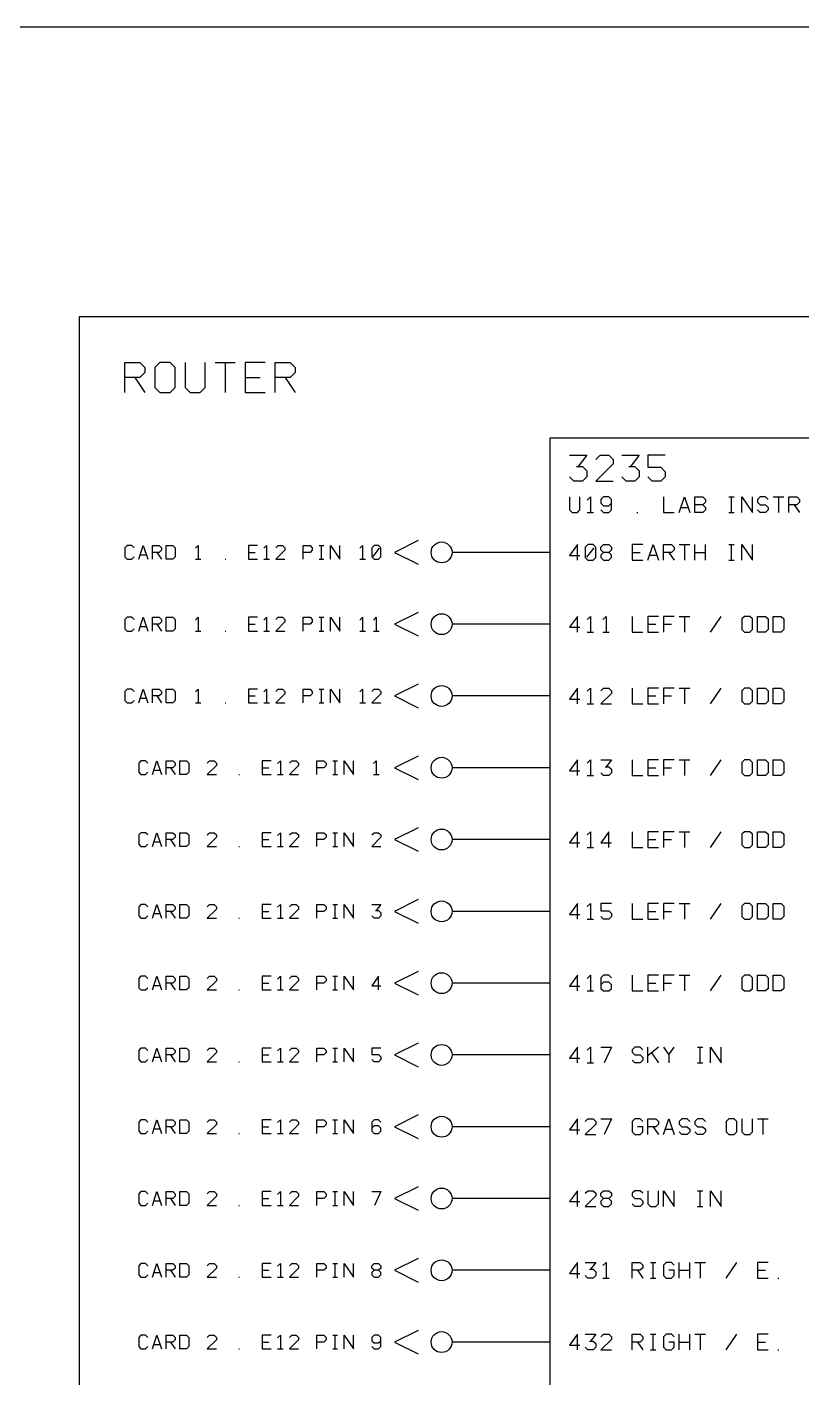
# Model space of a CAD drawing. Header units: millimetres. Extents: x 10 to 2534, y 10 to 1372.
# Drawn here: x 1543.9 to 1662.6, y 1164.6 to 1371.6 of the extents above; entities that cross this region are included whole.
import ezdxf

# ---------------------------------------------------------------- set-up
doc = ezdxf.new("R2010")
doc.units = ezdxf.units.MM
for name, color, linetype, lineweight in [('DEVICE', 7, 'CONTINUOUS', 25), ('GROUP', 6, 'CONTINUOUS', 25), ('LABEL', 8, 'CONTINUOUS', 25), ('POINT', 4, 'CONTINUOUS', 25), ('PORT_IN', 3, 'CONTINUOUS', 25), ('PORTAL', 2, 'CONTINUOUS', 25), ('SHEET', 7, 'CONTINUOUS', 25)]:
    doc.layers.add(name, color=color, linetype=linetype, lineweight=lineweight)

msp = doc.modelspace()

# ---------------------------------------------------------------- linework, layer by layer
at = {"layer": 'DEVICE'}
msp.add_lwpolyline([(1624, 586.6), (1936, 586.6), (1936, 1308.6), (1624, 1308.6)], close=True, dxfattribs=at)
at = {"layer": 'GROUP'}
msp.add_lwpolyline([(1551.9, 561.8), (2008.1, 561.8), (2008.1, 1327.2), (1551.9, 1327.2)], close=True, dxfattribs=at)
for points in [[(1558.9, 1315.6), (1558.9, 1320.2), (1561.2, 1320.2), (1561.966667, 1319.433333), (1561.966667, 1318.666667), (1561.2, 1317.9), (1558.9, 1317.9)], [(1564.266667, 1315.6), (1565.8, 1315.6), (1566.566667, 1316.366667), (1566.566667, 1319.433333), (1565.8, 1320.2), (1564.266667, 1320.2), (1563.5, 1319.433333), (1563.5, 1316.366667), (1564.266667, 1315.6)], [(1568.1, 1320.2), (1568.1, 1316.366667), (1568.866667, 1315.6), (1570.4, 1315.6), (1571.166667, 1316.366667), (1571.166667, 1320.2)], [(1572.7, 1320.2), (1575.766667, 1320.2)], [(1574.233333, 1320.2), (1574.233333, 1315.6)], [(1580.366667, 1320.2), (1577.3, 1320.2), (1577.3, 1315.6), (1580.366667, 1315.6)], [(1581.9, 1315.6), (1581.9, 1320.2), (1584.2, 1320.2), (1584.966667, 1319.433333), (1584.966667, 1318.666667), (1584.2, 1317.9), (1581.9, 1317.9)], [(1560.433333, 1317.9), (1561.966667, 1315.6)], [(1577.3, 1317.9), (1579.6, 1317.9)], [(1583.433333, 1317.9), (1584.966667, 1315.6)]]:
    msp.add_lwpolyline(points, dxfattribs=at)
at = {"layer": 'LABEL'}
for points in [[(1627, 1306), (1629.666667, 1306), (1628.333333, 1304.266667)], [(1628.066667, 1304.266667), (1629, 1304.266667), (1629.666667, 1303.6), (1629.666667, 1302.666667), (1629, 1302), (1627.666667, 1302), (1627, 1302.666667)], [(1631, 1305.333333), (1631.666667, 1306), (1633, 1306), (1633.666667, 1305.333333), (1633.666667, 1304.666667), (1631, 1302), (1633.666667, 1302)], [(1635, 1306), (1637.666667, 1306), (1636.333333, 1304.266667)], [(1636.066667, 1304.266667), (1637, 1304.266667), (1637.666667, 1303.6), (1637.666667, 1302.666667), (1637, 1302), (1635.666667, 1302), (1635, 1302.666667)], [(1641.666667, 1306), (1639, 1306), (1639, 1304.133333), (1641, 1304.133333), (1641.666667, 1303.466667), (1641.666667, 1302.666667), (1641, 1302), (1639.666667, 1302), (1639, 1302.666667)], [(1627, 1299.6), (1627, 1297.6), (1627.4, 1297.2), (1628.2, 1297.2), (1628.6, 1297.6), (1628.6, 1299.6)], [(1629.72, 1299.12), (1630.2, 1299.6), (1630.2, 1297.2)], [(1631.8, 1297.6), (1632.2, 1297.2), (1633, 1297.2), (1633.4, 1297.6), (1633.4, 1299.2), (1633, 1299.6), (1632.2, 1299.6), (1631.8, 1299.2), (1631.8, 1298.64), (1632.2, 1298.24), (1633, 1298.24), (1633.4, 1298.64)], [(1641.4, 1299.6), (1641.4, 1297.2), (1643, 1297.2)], [(1643.8, 1297.2), (1644.6, 1299.6), (1645.4, 1297.2)], [(1644.08, 1298), (1645.12, 1298)], [(1646.2, 1297.2), (1646.2, 1299.6), (1647.4, 1299.6), (1647.8, 1299.2), (1647.8, 1298.8), (1647.4, 1298.4), (1646.2, 1298.4)], [(1647.4, 1298.4), (1647.8, 1298), (1647.8, 1297.6), (1647.4, 1297.2), (1646.2, 1297.2)], [(1651.4, 1299.6), (1652.2, 1299.6)], [(1651.8, 1297.2), (1651.8, 1299.6)], [(1653.4, 1297.2), (1653.4, 1299.6), (1655, 1297.2), (1655, 1299.6)], [(1657.4, 1299.2), (1657, 1299.6), (1656.2, 1299.6), (1655.8, 1299.2), (1655.8, 1298.8), (1656.2, 1298.4), (1657, 1298.4), (1657.4, 1298), (1657.4, 1297.6), (1657, 1297.2), (1656.2, 1297.2), (1655.8, 1297.6)], [(1658.2, 1299.6), (1659.8, 1299.6)], [(1659, 1299.6), (1659, 1297.2)], [(1660.6, 1297.2), (1660.6, 1299.6), (1661.8, 1299.6), (1662.2, 1299.2), (1662.2, 1298.8), (1661.8, 1298.4), (1660.6, 1298.4)], [(1661.4, 1298.4), (1662.2, 1297.2)], [(1629.72, 1297.2), (1630.68, 1297.2)], [(1637.32, 1297.2), (1637.48, 1297.2)], [(1651.4, 1297.2), (1652.2, 1297.2)], [(1628.2, 1289.9), (1628.2, 1292.3), (1627, 1290.62), (1628.6, 1290.62)], [(1629.8, 1289.9), (1630.6, 1289.9), (1631, 1290.3), (1631, 1291.9), (1630.6, 1292.3), (1629.8, 1292.3), (1629.4, 1291.9), (1629.4, 1290.3), (1629.8, 1289.9)], [(1629.64, 1290.38), (1630.76, 1291.82)], [(1632.2, 1291.1), (1631.8, 1291.5), (1631.8, 1291.9), (1632.2, 1292.3), (1633, 1292.3), (1633.4, 1291.9), (1633.4, 1291.5), (1633, 1291.1), (1632.2, 1291.1), (1631.8, 1290.7), (1631.8, 1290.3), (1632.2, 1289.9), (1633, 1289.9), (1633.4, 1290.3), (1633.4, 1290.7), (1633, 1291.1)], [(1638.2, 1292.3), (1636.6, 1292.3), (1636.6, 1289.9), (1638.2, 1289.9)], [(1639, 1289.9), (1639.8, 1292.3), (1640.6, 1289.9)], [(1641.4, 1289.9), (1641.4, 1292.3), (1642.6, 1292.3), (1643, 1291.9), (1643, 1291.5), (1642.6, 1291.1), (1641.4, 1291.1)], [(1643.8, 1292.3), (1645.4, 1292.3)], [(1644.6, 1292.3), (1644.6, 1289.9)], [(1646.2, 1289.9), (1646.2, 1292.3)], [(1647.8, 1289.9), (1647.8, 1292.3)], [(1651.4, 1292.3), (1652.2, 1292.3)], [(1651.8, 1289.9), (1651.8, 1292.3)], [(1653.4, 1289.9), (1653.4, 1292.3), (1655, 1289.9), (1655, 1292.3)], [(1636.6, 1291.1), (1637.8, 1291.1)], [(1639.28, 1290.7), (1640.32, 1290.7)], [(1642.2, 1291.1), (1643, 1289.9)], [(1646.2, 1291.1), (1647.8, 1291.1)], [(1651.4, 1289.9), (1652.2, 1289.9)], [(1628.2, 1278.9), (1628.2, 1281.3), (1627, 1279.62), (1628.6, 1279.62)], [(1629.72, 1280.82), (1630.2, 1281.3), (1630.2, 1278.9)], [(1632.12, 1280.82), (1632.6, 1281.3), (1632.6, 1278.9)], [(1636.6, 1281.3), (1636.6, 1278.9), (1638.2, 1278.9)], [(1640.6, 1281.3), (1639, 1281.3), (1639, 1278.9), (1640.6, 1278.9)], [(1639, 1280.1), (1640.2, 1280.1)], [(1643, 1281.3), (1641.4, 1281.3), (1641.4, 1278.9)], [(1641.4, 1280.1), (1642.6, 1280.1)], [(1643.8, 1281.3), (1645.4, 1281.3)], [(1644.6, 1281.3), (1644.6, 1278.9)], [(1648.6, 1278.9), (1650.2, 1281.3)], [(1653.8, 1278.9), (1654.6, 1278.9), (1655, 1279.3), (1655, 1280.9), (1654.6, 1281.3), (1653.8, 1281.3), (1653.4, 1280.9), (1653.4, 1279.3), (1653.8, 1278.9)], [(1655.8, 1278.9), (1655.8, 1281.3), (1657, 1281.3), (1657.4, 1280.9), (1657.4, 1279.3), (1657, 1278.9), (1655.8, 1278.9)], [(1658.2, 1278.9), (1658.2, 1281.3), (1659.4, 1281.3), (1659.8, 1280.9), (1659.8, 1279.3), (1659.4, 1278.9), (1658.2, 1278.9)], [(1629.72, 1278.9), (1630.68, 1278.9)], [(1632.12, 1278.9), (1633.08, 1278.9)], [(1628.2, 1267.9), (1628.2, 1270.3), (1627, 1268.62), (1628.6, 1268.62)], [(1629.72, 1269.82), (1630.2, 1270.3), (1630.2, 1267.9)], [(1631.8, 1269.9), (1632.2, 1270.3), (1633, 1270.3), (1633.4, 1269.9), (1633.4, 1269.5), (1631.8, 1267.9), (1633.4, 1267.9)], [(1636.6, 1270.3), (1636.6, 1267.9), (1638.2, 1267.9)], [(1640.6, 1270.3), (1639, 1270.3), (1639, 1267.9), (1640.6, 1267.9)], [(1639, 1269.1), (1640.2, 1269.1)], [(1643, 1270.3), (1641.4, 1270.3), (1641.4, 1267.9)], [(1641.4, 1269.1), (1642.6, 1269.1)], [(1643.8, 1270.3), (1645.4, 1270.3)], [(1644.6, 1270.3), (1644.6, 1267.9)], [(1648.6, 1267.9), (1650.2, 1270.3)], [(1653.8, 1267.9), (1654.6, 1267.9), (1655, 1268.3), (1655, 1269.9), (1654.6, 1270.3), (1653.8, 1270.3), (1653.4, 1269.9), (1653.4, 1268.3), (1653.8, 1267.9)], [(1655.8, 1267.9), (1655.8, 1270.3), (1657, 1270.3), (1657.4, 1269.9), (1657.4, 1268.3), (1657, 1267.9), (1655.8, 1267.9)], [(1658.2, 1267.9), (1658.2, 1270.3), (1659.4, 1270.3), (1659.8, 1269.9), (1659.8, 1268.3), (1659.4, 1267.9), (1658.2, 1267.9)], [(1629.72, 1267.9), (1630.68, 1267.9)], [(1628.2, 1256.9), (1628.2, 1259.3), (1627, 1257.62), (1628.6, 1257.62)], [(1629.72, 1258.82), (1630.2, 1259.3), (1630.2, 1256.9)], [(1631.8, 1259.3), (1633.4, 1259.3), (1632.6, 1258.26)], [(1636.6, 1259.3), (1636.6, 1256.9), (1638.2, 1256.9)], [(1640.6, 1259.3), (1639, 1259.3), (1639, 1256.9), (1640.6, 1256.9)], [(1643, 1259.3), (1641.4, 1259.3), (1641.4, 1256.9)], [(1643.8, 1259.3), (1645.4, 1259.3)], [(1644.6, 1259.3), (1644.6, 1256.9)], [(1648.6, 1256.9), (1650.2, 1259.3)], [(1653.8, 1256.9), (1654.6, 1256.9), (1655, 1257.3), (1655, 1258.9), (1654.6, 1259.3), (1653.8, 1259.3), (1653.4, 1258.9), (1653.4, 1257.3), (1653.8, 1256.9)], [(1655.8, 1256.9), (1655.8, 1259.3), (1657, 1259.3), (1657.4, 1258.9), (1657.4, 1257.3), (1657, 1256.9), (1655.8, 1256.9)], [(1658.2, 1256.9), (1658.2, 1259.3), (1659.4, 1259.3), (1659.8, 1258.9), (1659.8, 1257.3), (1659.4, 1256.9), (1658.2, 1256.9)], [(1629.72, 1256.9), (1630.68, 1256.9)], [(1632.44, 1258.26), (1633, 1258.26), (1633.4, 1257.86), (1633.4, 1257.3), (1633, 1256.9), (1632.2, 1256.9), (1631.8, 1257.3)], [(1639, 1258.1), (1640.2, 1258.1)], [(1641.4, 1258.1), (1642.6, 1258.1)], [(1628.2, 1245.9), (1628.2, 1248.3), (1627, 1246.62), (1628.6, 1246.62)], [(1629.72, 1247.82), (1630.2, 1248.3), (1630.2, 1245.9)], [(1633, 1245.9), (1633, 1248.3), (1631.8, 1246.62), (1633.4, 1246.62)], [(1636.6, 1248.3), (1636.6, 1245.9), (1638.2, 1245.9)], [(1640.6, 1248.3), (1639, 1248.3), (1639, 1245.9), (1640.6, 1245.9)], [(1643, 1248.3), (1641.4, 1248.3), (1641.4, 1245.9)], [(1643.8, 1248.3), (1645.4, 1248.3)], [(1644.6, 1248.3), (1644.6, 1245.9)], [(1648.6, 1245.9), (1650.2, 1248.3)], [(1653.8, 1245.9), (1654.6, 1245.9), (1655, 1246.3), (1655, 1247.9), (1654.6, 1248.3), (1653.8, 1248.3), (1653.4, 1247.9), (1653.4, 1246.3), (1653.8, 1245.9)], [(1655.8, 1245.9), (1655.8, 1248.3), (1657, 1248.3), (1657.4, 1247.9), (1657.4, 1246.3), (1657, 1245.9), (1655.8, 1245.9)], [(1658.2, 1245.9), (1658.2, 1248.3), (1659.4, 1248.3), (1659.8, 1247.9), (1659.8, 1246.3), (1659.4, 1245.9), (1658.2, 1245.9)], [(1639, 1247.1), (1640.2, 1247.1)], [(1641.4, 1247.1), (1642.6, 1247.1)], [(1629.72, 1245.9), (1630.68, 1245.9)], [(1628.2, 1234.9), (1628.2, 1237.3), (1627, 1235.62), (1628.6, 1235.62)], [(1629.72, 1236.82), (1630.2, 1237.3), (1630.2, 1234.9)], [(1633.4, 1237.3), (1631.8, 1237.3), (1631.8, 1236.18), (1633, 1236.18), (1633.4, 1235.78), (1633.4, 1235.3), (1633, 1234.9), (1632.2, 1234.9), (1631.8, 1235.3)], [(1636.6, 1237.3), (1636.6, 1234.9), (1638.2, 1234.9)], [(1640.6, 1237.3), (1639, 1237.3), (1639, 1234.9), (1640.6, 1234.9)], [(1639, 1236.1), (1640.2, 1236.1)], [(1643, 1237.3), (1641.4, 1237.3), (1641.4, 1234.9)], [(1641.4, 1236.1), (1642.6, 1236.1)], [(1643.8, 1237.3), (1645.4, 1237.3)], [(1644.6, 1237.3), (1644.6, 1234.9)], [(1648.6, 1234.9), (1650.2, 1237.3)], [(1653.8, 1234.9), (1654.6, 1234.9), (1655, 1235.3), (1655, 1236.9), (1654.6, 1237.3), (1653.8, 1237.3), (1653.4, 1236.9), (1653.4, 1235.3), (1653.8, 1234.9)], [(1655.8, 1234.9), (1655.8, 1237.3), (1657, 1237.3), (1657.4, 1236.9), (1657.4, 1235.3), (1657, 1234.9), (1655.8, 1234.9)], [(1658.2, 1234.9), (1658.2, 1237.3), (1659.4, 1237.3), (1659.8, 1236.9), (1659.8, 1235.3), (1659.4, 1234.9), (1658.2, 1234.9)], [(1629.72, 1234.9), (1630.68, 1234.9)], [(1628.2, 1223.9), (1628.2, 1226.3), (1627, 1224.62), (1628.6, 1224.62)], [(1629.72, 1225.82), (1630.2, 1226.3), (1630.2, 1223.9)], [(1633.4, 1225.9), (1633, 1226.3), (1632.2, 1226.3), (1631.8, 1225.9), (1631.8, 1224.3), (1632.2, 1223.9), (1633, 1223.9), (1633.4, 1224.3), (1633.4, 1224.86), (1633, 1225.26), (1632.2, 1225.26), (1631.8, 1224.86)], [(1636.6, 1226.3), (1636.6, 1223.9), (1638.2, 1223.9)], [(1640.6, 1226.3), (1639, 1226.3), (1639, 1223.9), (1640.6, 1223.9)], [(1643, 1226.3), (1641.4, 1226.3), (1641.4, 1223.9)], [(1643.8, 1226.3), (1645.4, 1226.3)], [(1644.6, 1226.3), (1644.6, 1223.9)], [(1648.6, 1223.9), (1650.2, 1226.3)], [(1653.8, 1223.9), (1654.6, 1223.9), (1655, 1224.3), (1655, 1225.9), (1654.6, 1226.3), (1653.8, 1226.3), (1653.4, 1225.9), (1653.4, 1224.3), (1653.8, 1223.9)], [(1655.8, 1223.9), (1655.8, 1226.3), (1657, 1226.3), (1657.4, 1225.9), (1657.4, 1224.3), (1657, 1223.9), (1655.8, 1223.9)], [(1658.2, 1223.9), (1658.2, 1226.3), (1659.4, 1226.3), (1659.8, 1225.9), (1659.8, 1224.3), (1659.4, 1223.9), (1658.2, 1223.9)], [(1629.72, 1223.9), (1630.68, 1223.9)], [(1639, 1225.1), (1640.2, 1225.1)], [(1641.4, 1225.1), (1642.6, 1225.1)], [(1628.2, 1212.9), (1628.2, 1215.3), (1627, 1213.62), (1628.6, 1213.62)], [(1629.72, 1214.82), (1630.2, 1215.3), (1630.2, 1212.9)], [(1631.8, 1215.3), (1633.4, 1215.3), (1632.28, 1212.9)], [(1638.2, 1214.9), (1637.8, 1215.3), (1637, 1215.3), (1636.6, 1214.9), (1636.6, 1214.5), (1637, 1214.1), (1637.8, 1214.1), (1638.2, 1213.7), (1638.2, 1213.3), (1637.8, 1212.9), (1637, 1212.9), (1636.6, 1213.3)], [(1639, 1212.9), (1639, 1215.3)], [(1640.6, 1215.3), (1639, 1213.94)], [(1641.4, 1215.3), (1642.2, 1214.1), (1643, 1215.3)], [(1646.6, 1215.3), (1647.4, 1215.3)], [(1647, 1212.9), (1647, 1215.3)], [(1648.6, 1212.9), (1648.6, 1215.3), (1650.2, 1212.9), (1650.2, 1215.3)], [(1639.56, 1214.42), (1640.6, 1212.9)], [(1642.2, 1214.1), (1642.2, 1212.9)], [(1629.72, 1212.9), (1630.68, 1212.9)], [(1646.6, 1212.9), (1647.4, 1212.9)], [(1628.2, 1201.9), (1628.2, 1204.3), (1627, 1202.62), (1628.6, 1202.62)], [(1629.4, 1203.9), (1629.8, 1204.3), (1630.6, 1204.3), (1631, 1203.9), (1631, 1203.5), (1629.4, 1201.9), (1631, 1201.9)], [(1631.8, 1204.3), (1633.4, 1204.3), (1632.28, 1201.9)], [(1638.2, 1203.9), (1637.8, 1204.3), (1637, 1204.3), (1636.6, 1203.9), (1636.6, 1202.3), (1637, 1201.9), (1637.8, 1201.9), (1638.2, 1202.3), (1638.2, 1203.1), (1637.4, 1203.1)], [(1639, 1201.9), (1639, 1204.3), (1640.2, 1204.3), (1640.6, 1203.9), (1640.6, 1203.5), (1640.2, 1203.1), (1639, 1203.1)], [(1639.8, 1203.1), (1640.6, 1201.9)], [(1641.4, 1201.9), (1642.2, 1204.3), (1643, 1201.9)], [(1641.68, 1202.7), (1642.72, 1202.7)], [(1645.4, 1203.9), (1645, 1204.3), (1644.2, 1204.3), (1643.8, 1203.9), (1643.8, 1203.5), (1644.2, 1203.1), (1645, 1203.1), (1645.4, 1202.7), (1645.4, 1202.3), (1645, 1201.9), (1644.2, 1201.9), (1643.8, 1202.3)], [(1647.8, 1203.9), (1647.4, 1204.3), (1646.6, 1204.3), (1646.2, 1203.9), (1646.2, 1203.5), (1646.6, 1203.1), (1647.4, 1203.1), (1647.8, 1202.7), (1647.8, 1202.3), (1647.4, 1201.9), (1646.6, 1201.9), (1646.2, 1202.3)], [(1651.4, 1201.9), (1652.2, 1201.9), (1652.6, 1202.3), (1652.6, 1203.9), (1652.2, 1204.3), (1651.4, 1204.3), (1651, 1203.9), (1651, 1202.3), (1651.4, 1201.9)], [(1653.4, 1204.3), (1653.4, 1202.3), (1653.8, 1201.9), (1654.6, 1201.9), (1655, 1202.3), (1655, 1204.3)], [(1655.8, 1204.3), (1657.4, 1204.3)], [(1656.6, 1204.3), (1656.6, 1201.9)], [(1628.2, 1190.9), (1628.2, 1193.3), (1627, 1191.62), (1628.6, 1191.62)], [(1629.4, 1192.9), (1629.8, 1193.3), (1630.6, 1193.3), (1631, 1192.9), (1631, 1192.5), (1629.4, 1190.9), (1631, 1190.9)], [(1632.2, 1192.1), (1631.8, 1192.5), (1631.8, 1192.9), (1632.2, 1193.3), (1633, 1193.3), (1633.4, 1192.9), (1633.4, 1192.5), (1633, 1192.1), (1632.2, 1192.1), (1631.8, 1191.7), (1631.8, 1191.3), (1632.2, 1190.9), (1633, 1190.9), (1633.4, 1191.3), (1633.4, 1191.7), (1633, 1192.1)], [(1638.2, 1192.9), (1637.8, 1193.3), (1637, 1193.3), (1636.6, 1192.9), (1636.6, 1192.5), (1637, 1192.1), (1637.8, 1192.1), (1638.2, 1191.7), (1638.2, 1191.3), (1637.8, 1190.9), (1637, 1190.9), (1636.6, 1191.3)], [(1639, 1193.3), (1639, 1191.3), (1639.4, 1190.9), (1640.2, 1190.9), (1640.6, 1191.3), (1640.6, 1193.3)], [(1641.4, 1190.9), (1641.4, 1193.3), (1643, 1190.9), (1643, 1193.3)], [(1646.6, 1193.3), (1647.4, 1193.3)], [(1647, 1190.9), (1647, 1193.3)], [(1648.6, 1190.9), (1648.6, 1193.3), (1650.2, 1190.9), (1650.2, 1193.3)], [(1646.6, 1190.9), (1647.4, 1190.9)], [(1628.2, 1179.9), (1628.2, 1182.3), (1627, 1180.62), (1628.6, 1180.62)], [(1629.4, 1182.3), (1631, 1182.3), (1630.2, 1181.26)], [(1632.12, 1181.82), (1632.6, 1182.3), (1632.6, 1179.9)], [(1636.6, 1179.9), (1636.6, 1182.3), (1637.8, 1182.3), (1638.2, 1181.9), (1638.2, 1181.5), (1637.8, 1181.1), (1636.6, 1181.1)], [(1639.4, 1182.3), (1640.2, 1182.3)], [(1639.8, 1179.9), (1639.8, 1182.3)], [(1643, 1181.9), (1642.6, 1182.3), (1641.8, 1182.3), (1641.4, 1181.9), (1641.4, 1180.3), (1641.8, 1179.9), (1642.6, 1179.9), (1643, 1180.3), (1643, 1181.1), (1642.2, 1181.1)], [(1643.8, 1179.9), (1643.8, 1182.3)], [(1645.4, 1179.9), (1645.4, 1182.3)], [(1646.2, 1182.3), (1647.8, 1182.3)], [(1647, 1182.3), (1647, 1179.9)], [(1651, 1179.9), (1652.6, 1182.3)], [(1657.4, 1182.3), (1655.8, 1182.3), (1655.8, 1179.9), (1657.4, 1179.9)], [(1630.04, 1181.26), (1630.6, 1181.26), (1631, 1180.86), (1631, 1180.3), (1630.6, 1179.9), (1629.8, 1179.9), (1629.4, 1180.3)], [(1632.12, 1179.9), (1633.08, 1179.9)], [(1637.4, 1181.1), (1638.2, 1179.9)], [(1639.4, 1179.9), (1640.2, 1179.9)], [(1643.8, 1181.1), (1645.4, 1181.1)], [(1655.8, 1181.1), (1657, 1181.1)], [(1658.92, 1179.9), (1659.08, 1179.9)], [(1628.2, 1168.9), (1628.2, 1171.3), (1627, 1169.62), (1628.6, 1169.62)], [(1629.4, 1171.3), (1631, 1171.3), (1630.2, 1170.26)], [(1630.04, 1170.26), (1630.6, 1170.26), (1631, 1169.86), (1631, 1169.3), (1630.6, 1168.9), (1629.8, 1168.9), (1629.4, 1169.3)], [(1631.8, 1170.9), (1632.2, 1171.3), (1633, 1171.3), (1633.4, 1170.9), (1633.4, 1170.5), (1631.8, 1168.9), (1633.4, 1168.9)], [(1636.6, 1168.9), (1636.6, 1171.3), (1637.8, 1171.3), (1638.2, 1170.9), (1638.2, 1170.5), (1637.8, 1170.1), (1636.6, 1170.1)], [(1637.4, 1170.1), (1638.2, 1168.9)], [(1639.4, 1171.3), (1640.2, 1171.3)], [(1639.8, 1168.9), (1639.8, 1171.3)], [(1643, 1170.9), (1642.6, 1171.3), (1641.8, 1171.3), (1641.4, 1170.9), (1641.4, 1169.3), (1641.8, 1168.9), (1642.6, 1168.9), (1643, 1169.3), (1643, 1170.1), (1642.2, 1170.1)], [(1643.8, 1168.9), (1643.8, 1171.3)], [(1643.8, 1170.1), (1645.4, 1170.1)], [(1645.4, 1168.9), (1645.4, 1171.3)], [(1646.2, 1171.3), (1647.8, 1171.3)], [(1647, 1171.3), (1647, 1168.9)], [(1651, 1168.9), (1652.6, 1171.3)], [(1657.4, 1171.3), (1655.8, 1171.3), (1655.8, 1168.9), (1657.4, 1168.9)], [(1655.8, 1170.1), (1657, 1170.1)], [(1639.4, 1168.9), (1640.2, 1168.9)], [(1658.92, 1168.9), (1659.08, 1168.9)]]:
    msp.add_lwpolyline(points, dxfattribs=at)
at = {"layer": 'POINT'}
for centre in [(1607.4, 1291.1), (1607.4, 1280.1), (1607.4, 1269.1), (1607.4, 1258.1), (1607.4, 1247.1), (1607.4, 1236.1), (1607.4, 1225.1), (1607.4, 1214.1), (1607.4, 1203.1), (1607.4, 1192.1), (1607.4, 1181.1), (1607.4, 1170.1)]:
    msp.add_circle(centre, 1.6, dxfattribs=at)
at = {"layer": 'PORT_IN'}
for p, q in [((1624, 1291.1), (1609, 1291.1)), ((1624, 1280.1), (1609, 1280.1)), ((1624, 1269.1), (1609, 1269.1)), ((1624, 1258.1), (1609, 1258.1)), ((1624, 1247.1), (1609, 1247.1)), ((1624, 1236.1), (1609, 1236.1)), ((1624, 1225.1), (1609, 1225.1)), ((1624, 1214.1), (1609, 1214.1)), ((1624, 1203.1), (1609, 1203.1)), ((1624, 1192.1), (1609, 1192.1)), ((1624, 1181.1), (1609, 1181.1)), ((1624, 1170.1), (1609, 1170.1))]:
    msp.add_line(p, q, dxfattribs=at)
at = {"layer": 'PORTAL'}
for points in [[(1560.3, 1291.8), (1559.95, 1292.15), (1559.25, 1292.15), (1558.9, 1291.8), (1558.9, 1290.4), (1559.25, 1290.05), (1559.95, 1290.05), (1560.3, 1290.4)], [(1561, 1290.05), (1561.7, 1292.15), (1562.4, 1290.05)], [(1563.1, 1290.05), (1563.1, 1292.15), (1564.15, 1292.15), (1564.5, 1291.8), (1564.5, 1291.45), (1564.15, 1291.1), (1563.1, 1291.1)], [(1565.2, 1290.05), (1565.2, 1292.15), (1566.25, 1292.15), (1566.6, 1291.8), (1566.6, 1290.4), (1566.25, 1290.05), (1565.2, 1290.05)], [(1569.68, 1291.73), (1570.1, 1292.15), (1570.1, 1290.05)], [(1579.2, 1292.15), (1577.8, 1292.15), (1577.8, 1290.05), (1579.2, 1290.05)], [(1580.18, 1291.73), (1580.6, 1292.15), (1580.6, 1290.05)], [(1582, 1291.8), (1582.35, 1292.15), (1583.05, 1292.15), (1583.4, 1291.8), (1583.4, 1291.45), (1582, 1290.05), (1583.4, 1290.05)], [(1586.2, 1290.05), (1586.2, 1292.15), (1587.25, 1292.15), (1587.6, 1291.8), (1587.6, 1291.45), (1587.25, 1291.1), (1586.2, 1291.1)], [(1588.65, 1292.15), (1589.35, 1292.15)], [(1589, 1290.05), (1589, 1292.15)], [(1590.4, 1290.05), (1590.4, 1292.15), (1591.8, 1290.05), (1591.8, 1292.15)], [(1594.88, 1291.73), (1595.3, 1292.15), (1595.3, 1290.05)], [(1597.05, 1290.05), (1597.75, 1290.05), (1598.1, 1290.4), (1598.1, 1291.8), (1597.75, 1292.15), (1597.05, 1292.15), (1596.7, 1291.8), (1596.7, 1290.4), (1597.05, 1290.05)], [(1596.91, 1290.47), (1597.89, 1291.73)], [(1603.8, 1292.9), (1600.2, 1291.1), (1603.8, 1289.3)], [(1561.245, 1290.75), (1562.155, 1290.75)], [(1563.8, 1291.1), (1564.5, 1290.05)], [(1569.68, 1290.05), (1570.52, 1290.05)], [(1574.23, 1290.05), (1574.37, 1290.05)], [(1577.8, 1291.1), (1578.85, 1291.1)], [(1580.18, 1290.05), (1581.02, 1290.05)], [(1588.65, 1290.05), (1589.35, 1290.05)], [(1594.88, 1290.05), (1595.72, 1290.05)], [(1603.8, 1281.9), (1600.2, 1280.1), (1603.8, 1278.3)], [(1560.3, 1280.8), (1559.95, 1281.15), (1559.25, 1281.15), (1558.9, 1280.8), (1558.9, 1279.4), (1559.25, 1279.05), (1559.95, 1279.05), (1560.3, 1279.4)], [(1561, 1279.05), (1561.7, 1281.15), (1562.4, 1279.05)], [(1561.245, 1279.75), (1562.155, 1279.75)], [(1563.1, 1279.05), (1563.1, 1281.15), (1564.15, 1281.15), (1564.5, 1280.8), (1564.5, 1280.45), (1564.15, 1280.1), (1563.1, 1280.1)], [(1563.8, 1280.1), (1564.5, 1279.05)], [(1565.2, 1279.05), (1565.2, 1281.15), (1566.25, 1281.15), (1566.6, 1280.8), (1566.6, 1279.4), (1566.25, 1279.05), (1565.2, 1279.05)], [(1569.68, 1280.73), (1570.1, 1281.15), (1570.1, 1279.05)], [(1579.2, 1281.15), (1577.8, 1281.15), (1577.8, 1279.05), (1579.2, 1279.05)], [(1577.8, 1280.1), (1578.85, 1280.1)], [(1580.18, 1280.73), (1580.6, 1281.15), (1580.6, 1279.05)], [(1582, 1280.8), (1582.35, 1281.15), (1583.05, 1281.15), (1583.4, 1280.8), (1583.4, 1280.45), (1582, 1279.05), (1583.4, 1279.05)], [(1586.2, 1279.05), (1586.2, 1281.15), (1587.25, 1281.15), (1587.6, 1280.8), (1587.6, 1280.45), (1587.25, 1280.1), (1586.2, 1280.1)], [(1588.65, 1281.15), (1589.35, 1281.15)], [(1589, 1279.05), (1589, 1281.15)], [(1590.4, 1279.05), (1590.4, 1281.15), (1591.8, 1279.05), (1591.8, 1281.15)], [(1594.88, 1280.73), (1595.3, 1281.15), (1595.3, 1279.05)], [(1596.98, 1280.73), (1597.4, 1281.15), (1597.4, 1279.05)], [(1569.68, 1279.05), (1570.52, 1279.05)], [(1574.23, 1279.05), (1574.37, 1279.05)], [(1580.18, 1279.05), (1581.02, 1279.05)], [(1588.65, 1279.05), (1589.35, 1279.05)], [(1594.88, 1279.05), (1595.72, 1279.05)], [(1596.98, 1279.05), (1597.82, 1279.05)], [(1560.3, 1269.8), (1559.95, 1270.15), (1559.25, 1270.15), (1558.9, 1269.8), (1558.9, 1268.4), (1559.25, 1268.05), (1559.95, 1268.05), (1560.3, 1268.4)], [(1561, 1268.05), (1561.7, 1270.15), (1562.4, 1268.05)], [(1563.1, 1268.05), (1563.1, 1270.15), (1564.15, 1270.15), (1564.5, 1269.8), (1564.5, 1269.45), (1564.15, 1269.1), (1563.1, 1269.1)], [(1563.8, 1269.1), (1564.5, 1268.05)], [(1565.2, 1268.05), (1565.2, 1270.15), (1566.25, 1270.15), (1566.6, 1269.8), (1566.6, 1268.4), (1566.25, 1268.05), (1565.2, 1268.05)], [(1569.68, 1269.73), (1570.1, 1270.15), (1570.1, 1268.05)], [(1579.2, 1270.15), (1577.8, 1270.15), (1577.8, 1268.05), (1579.2, 1268.05)], [(1577.8, 1269.1), (1578.85, 1269.1)], [(1580.18, 1269.73), (1580.6, 1270.15), (1580.6, 1268.05)], [(1582, 1269.8), (1582.35, 1270.15), (1583.05, 1270.15), (1583.4, 1269.8), (1583.4, 1269.45), (1582, 1268.05), (1583.4, 1268.05)], [(1586.2, 1268.05), (1586.2, 1270.15), (1587.25, 1270.15), (1587.6, 1269.8), (1587.6, 1269.45), (1587.25, 1269.1), (1586.2, 1269.1)], [(1588.65, 1270.15), (1589.35, 1270.15)], [(1589, 1268.05), (1589, 1270.15)], [(1590.4, 1268.05), (1590.4, 1270.15), (1591.8, 1268.05), (1591.8, 1270.15)], [(1594.88, 1269.73), (1595.3, 1270.15), (1595.3, 1268.05)], [(1596.7, 1269.8), (1597.05, 1270.15), (1597.75, 1270.15), (1598.1, 1269.8), (1598.1, 1269.45), (1596.7, 1268.05), (1598.1, 1268.05)], [(1603.8, 1270.9), (1600.2, 1269.1), (1603.8, 1267.3)], [(1561.245, 1268.75), (1562.155, 1268.75)], [(1569.68, 1268.05), (1570.52, 1268.05)], [(1574.23, 1268.05), (1574.37, 1268.05)], [(1580.18, 1268.05), (1581.02, 1268.05)], [(1588.65, 1268.05), (1589.35, 1268.05)], [(1594.88, 1268.05), (1595.72, 1268.05)], [(1562.4, 1258.8), (1562.05, 1259.15), (1561.35, 1259.15), (1561, 1258.8), (1561, 1257.4), (1561.35, 1257.05), (1562.05, 1257.05), (1562.4, 1257.4)], [(1563.1, 1257.05), (1563.8, 1259.15), (1564.5, 1257.05)], [(1565.2, 1257.05), (1565.2, 1259.15), (1566.25, 1259.15), (1566.6, 1258.8), (1566.6, 1258.45), (1566.25, 1258.1), (1565.2, 1258.1)], [(1567.3, 1257.05), (1567.3, 1259.15), (1568.35, 1259.15), (1568.7, 1258.8), (1568.7, 1257.4), (1568.35, 1257.05), (1567.3, 1257.05)], [(1571.5, 1258.8), (1571.85, 1259.15), (1572.55, 1259.15), (1572.9, 1258.8), (1572.9, 1258.45), (1571.5, 1257.05), (1572.9, 1257.05)], [(1581.3, 1259.15), (1579.9, 1259.15), (1579.9, 1257.05), (1581.3, 1257.05)], [(1582.28, 1258.73), (1582.7, 1259.15), (1582.7, 1257.05)], [(1584.1, 1258.8), (1584.45, 1259.15), (1585.15, 1259.15), (1585.5, 1258.8), (1585.5, 1258.45), (1584.1, 1257.05), (1585.5, 1257.05)], [(1588.3, 1257.05), (1588.3, 1259.15), (1589.35, 1259.15), (1589.7, 1258.8), (1589.7, 1258.45), (1589.35, 1258.1), (1588.3, 1258.1)], [(1590.75, 1259.15), (1591.45, 1259.15)], [(1591.1, 1257.05), (1591.1, 1259.15)], [(1592.5, 1257.05), (1592.5, 1259.15), (1593.9, 1257.05), (1593.9, 1259.15)], [(1596.98, 1258.73), (1597.4, 1259.15), (1597.4, 1257.05)], [(1603.8, 1259.9), (1600.2, 1258.1), (1603.8, 1256.3)], [(1563.345, 1257.75), (1564.255, 1257.75)], [(1565.9, 1258.1), (1566.6, 1257.05)], [(1576.33, 1257.05), (1576.47, 1257.05)], [(1579.9, 1258.1), (1580.95, 1258.1)], [(1582.28, 1257.05), (1583.12, 1257.05)], [(1590.75, 1257.05), (1591.45, 1257.05)], [(1596.98, 1257.05), (1597.82, 1257.05)], [(1603.8, 1248.9), (1600.2, 1247.1), (1603.8, 1245.3)], [(1562.4, 1247.8), (1562.05, 1248.15), (1561.35, 1248.15), (1561, 1247.8), (1561, 1246.4), (1561.35, 1246.05), (1562.05, 1246.05), (1562.4, 1246.4)], [(1563.1, 1246.05), (1563.8, 1248.15), (1564.5, 1246.05)], [(1563.345, 1246.75), (1564.255, 1246.75)], [(1565.2, 1246.05), (1565.2, 1248.15), (1566.25, 1248.15), (1566.6, 1247.8), (1566.6, 1247.45), (1566.25, 1247.1), (1565.2, 1247.1)], [(1565.9, 1247.1), (1566.6, 1246.05)], [(1567.3, 1246.05), (1567.3, 1248.15), (1568.35, 1248.15), (1568.7, 1247.8), (1568.7, 1246.4), (1568.35, 1246.05), (1567.3, 1246.05)], [(1571.5, 1247.8), (1571.85, 1248.15), (1572.55, 1248.15), (1572.9, 1247.8), (1572.9, 1247.45), (1571.5, 1246.05), (1572.9, 1246.05)], [(1581.3, 1248.15), (1579.9, 1248.15), (1579.9, 1246.05), (1581.3, 1246.05)], [(1579.9, 1247.1), (1580.95, 1247.1)], [(1582.28, 1247.73), (1582.7, 1248.15), (1582.7, 1246.05)], [(1584.1, 1247.8), (1584.45, 1248.15), (1585.15, 1248.15), (1585.5, 1247.8), (1585.5, 1247.45), (1584.1, 1246.05), (1585.5, 1246.05)], [(1588.3, 1246.05), (1588.3, 1248.15), (1589.35, 1248.15), (1589.7, 1247.8), (1589.7, 1247.45), (1589.35, 1247.1), (1588.3, 1247.1)], [(1590.75, 1248.15), (1591.45, 1248.15)], [(1591.1, 1246.05), (1591.1, 1248.15)], [(1592.5, 1246.05), (1592.5, 1248.15), (1593.9, 1246.05), (1593.9, 1248.15)], [(1596.7, 1247.8), (1597.05, 1248.15), (1597.75, 1248.15), (1598.1, 1247.8), (1598.1, 1247.45), (1596.7, 1246.05), (1598.1, 1246.05)], [(1576.33, 1246.05), (1576.47, 1246.05)], [(1582.28, 1246.05), (1583.12, 1246.05)], [(1590.75, 1246.05), (1591.45, 1246.05)], [(1603.8, 1237.9), (1600.2, 1236.1), (1603.8, 1234.3)], [(1562.4, 1236.8), (1562.05, 1237.15), (1561.35, 1237.15), (1561, 1236.8), (1561, 1235.4), (1561.35, 1235.05), (1562.05, 1235.05), (1562.4, 1235.4)], [(1563.1, 1235.05), (1563.8, 1237.15), (1564.5, 1235.05)], [(1565.2, 1235.05), (1565.2, 1237.15), (1566.25, 1237.15), (1566.6, 1236.8), (1566.6, 1236.45), (1566.25, 1236.1), (1565.2, 1236.1)], [(1565.9, 1236.1), (1566.6, 1235.05)], [(1567.3, 1235.05), (1567.3, 1237.15), (1568.35, 1237.15), (1568.7, 1236.8), (1568.7, 1235.4), (1568.35, 1235.05), (1567.3, 1235.05)], [(1571.5, 1236.8), (1571.85, 1237.15), (1572.55, 1237.15), (1572.9, 1236.8), (1572.9, 1236.45), (1571.5, 1235.05), (1572.9, 1235.05)], [(1581.3, 1237.15), (1579.9, 1237.15), (1579.9, 1235.05), (1581.3, 1235.05)], [(1579.9, 1236.1), (1580.95, 1236.1)], [(1582.28, 1236.73), (1582.7, 1237.15), (1582.7, 1235.05)], [(1584.1, 1236.8), (1584.45, 1237.15), (1585.15, 1237.15), (1585.5, 1236.8), (1585.5, 1236.45), (1584.1, 1235.05), (1585.5, 1235.05)], [(1588.3, 1235.05), (1588.3, 1237.15), (1589.35, 1237.15), (1589.7, 1236.8), (1589.7, 1236.45), (1589.35, 1236.1), (1588.3, 1236.1)], [(1590.75, 1237.15), (1591.45, 1237.15)], [(1591.1, 1235.05), (1591.1, 1237.15)], [(1592.5, 1235.05), (1592.5, 1237.15), (1593.9, 1235.05), (1593.9, 1237.15)], [(1596.7, 1237.15), (1598.1, 1237.15), (1597.4, 1236.24)], [(1597.26, 1236.24), (1597.75, 1236.24), (1598.1, 1235.89), (1598.1, 1235.4), (1597.75, 1235.05), (1597.05, 1235.05), (1596.7, 1235.4)], [(1563.345, 1235.75), (1564.255, 1235.75)], [(1576.33, 1235.05), (1576.47, 1235.05)], [(1582.28, 1235.05), (1583.12, 1235.05)], [(1590.75, 1235.05), (1591.45, 1235.05)], [(1562.4, 1225.8), (1562.05, 1226.15), (1561.35, 1226.15), (1561, 1225.8), (1561, 1224.4), (1561.35, 1224.05), (1562.05, 1224.05), (1562.4, 1224.4)], [(1563.1, 1224.05), (1563.8, 1226.15), (1564.5, 1224.05)], [(1565.2, 1224.05), (1565.2, 1226.15), (1566.25, 1226.15), (1566.6, 1225.8), (1566.6, 1225.45), (1566.25, 1225.1), (1565.2, 1225.1)], [(1567.3, 1224.05), (1567.3, 1226.15), (1568.35, 1226.15), (1568.7, 1225.8), (1568.7, 1224.4), (1568.35, 1224.05), (1567.3, 1224.05)], [(1571.5, 1225.8), (1571.85, 1226.15), (1572.55, 1226.15), (1572.9, 1225.8), (1572.9, 1225.45), (1571.5, 1224.05), (1572.9, 1224.05)], [(1581.3, 1226.15), (1579.9, 1226.15), (1579.9, 1224.05), (1581.3, 1224.05)], [(1582.28, 1225.73), (1582.7, 1226.15), (1582.7, 1224.05)], [(1584.1, 1225.8), (1584.45, 1226.15), (1585.15, 1226.15), (1585.5, 1225.8), (1585.5, 1225.45), (1584.1, 1224.05), (1585.5, 1224.05)], [(1588.3, 1224.05), (1588.3, 1226.15), (1589.35, 1226.15), (1589.7, 1225.8), (1589.7, 1225.45), (1589.35, 1225.1), (1588.3, 1225.1)], [(1590.75, 1226.15), (1591.45, 1226.15)], [(1591.1, 1224.05), (1591.1, 1226.15)], [(1592.5, 1224.05), (1592.5, 1226.15), (1593.9, 1224.05), (1593.9, 1226.15)], [(1597.75, 1224.05), (1597.75, 1226.15), (1596.7, 1224.68), (1598.1, 1224.68)], [(1603.8, 1226.9), (1600.2, 1225.1), (1603.8, 1223.3)], [(1563.345, 1224.75), (1564.255, 1224.75)], [(1565.9, 1225.1), (1566.6, 1224.05)], [(1576.33, 1224.05), (1576.47, 1224.05)], [(1579.9, 1225.1), (1580.95, 1225.1)], [(1582.28, 1224.05), (1583.12, 1224.05)], [(1590.75, 1224.05), (1591.45, 1224.05)], [(1562.4, 1214.8), (1562.05, 1215.15), (1561.35, 1215.15), (1561, 1214.8), (1561, 1213.4), (1561.35, 1213.05), (1562.05, 1213.05), (1562.4, 1213.4)], [(1563.1, 1213.05), (1563.8, 1215.15), (1564.5, 1213.05)], [(1565.2, 1213.05), (1565.2, 1215.15), (1566.25, 1215.15), (1566.6, 1214.8), (1566.6, 1214.45), (1566.25, 1214.1), (1565.2, 1214.1)], [(1567.3, 1213.05), (1567.3, 1215.15), (1568.35, 1215.15), (1568.7, 1214.8), (1568.7, 1213.4), (1568.35, 1213.05), (1567.3, 1213.05)], [(1571.5, 1214.8), (1571.85, 1215.15), (1572.55, 1215.15), (1572.9, 1214.8), (1572.9, 1214.45), (1571.5, 1213.05), (1572.9, 1213.05)], [(1581.3, 1215.15), (1579.9, 1215.15), (1579.9, 1213.05), (1581.3, 1213.05)], [(1582.28, 1214.73), (1582.7, 1215.15), (1582.7, 1213.05)], [(1584.1, 1214.8), (1584.45, 1215.15), (1585.15, 1215.15), (1585.5, 1214.8), (1585.5, 1214.45), (1584.1, 1213.05), (1585.5, 1213.05)], [(1588.3, 1213.05), (1588.3, 1215.15), (1589.35, 1215.15), (1589.7, 1214.8), (1589.7, 1214.45), (1589.35, 1214.1), (1588.3, 1214.1)], [(1590.75, 1215.15), (1591.45, 1215.15)], [(1591.1, 1213.05), (1591.1, 1215.15)], [(1592.5, 1213.05), (1592.5, 1215.15), (1593.9, 1213.05), (1593.9, 1215.15)], [(1598.1, 1215.15), (1596.7, 1215.15), (1596.7, 1214.17), (1597.75, 1214.17), (1598.1, 1213.82), (1598.1, 1213.4), (1597.75, 1213.05), (1597.05, 1213.05), (1596.7, 1213.4)], [(1603.8, 1215.9), (1600.2, 1214.1), (1603.8, 1212.3)], [(1563.345, 1213.75), (1564.255, 1213.75)], [(1565.9, 1214.1), (1566.6, 1213.05)], [(1576.33, 1213.05), (1576.47, 1213.05)], [(1579.9, 1214.1), (1580.95, 1214.1)], [(1582.28, 1213.05), (1583.12, 1213.05)], [(1590.75, 1213.05), (1591.45, 1213.05)], [(1603.8, 1204.9), (1600.2, 1203.1), (1603.8, 1201.3)], [(1562.4, 1203.8), (1562.05, 1204.15), (1561.35, 1204.15), (1561, 1203.8), (1561, 1202.4), (1561.35, 1202.05), (1562.05, 1202.05), (1562.4, 1202.4)], [(1563.1, 1202.05), (1563.8, 1204.15), (1564.5, 1202.05)], [(1563.345, 1202.75), (1564.255, 1202.75)], [(1565.2, 1202.05), (1565.2, 1204.15), (1566.25, 1204.15), (1566.6, 1203.8), (1566.6, 1203.45), (1566.25, 1203.1), (1565.2, 1203.1)], [(1565.9, 1203.1), (1566.6, 1202.05)], [(1567.3, 1202.05), (1567.3, 1204.15), (1568.35, 1204.15), (1568.7, 1203.8), (1568.7, 1202.4), (1568.35, 1202.05), (1567.3, 1202.05)], [(1571.5, 1203.8), (1571.85, 1204.15), (1572.55, 1204.15), (1572.9, 1203.8), (1572.9, 1203.45), (1571.5, 1202.05), (1572.9, 1202.05)], [(1581.3, 1204.15), (1579.9, 1204.15), (1579.9, 1202.05), (1581.3, 1202.05)], [(1579.9, 1203.1), (1580.95, 1203.1)], [(1582.28, 1203.73), (1582.7, 1204.15), (1582.7, 1202.05)], [(1584.1, 1203.8), (1584.45, 1204.15), (1585.15, 1204.15), (1585.5, 1203.8), (1585.5, 1203.45), (1584.1, 1202.05), (1585.5, 1202.05)], [(1588.3, 1202.05), (1588.3, 1204.15), (1589.35, 1204.15), (1589.7, 1203.8), (1589.7, 1203.45), (1589.35, 1203.1), (1588.3, 1203.1)], [(1590.75, 1204.15), (1591.45, 1204.15)], [(1591.1, 1202.05), (1591.1, 1204.15)], [(1592.5, 1202.05), (1592.5, 1204.15), (1593.9, 1202.05), (1593.9, 1204.15)], [(1598.1, 1203.8), (1597.75, 1204.15), (1597.05, 1204.15), (1596.7, 1203.8), (1596.7, 1202.4), (1597.05, 1202.05), (1597.75, 1202.05), (1598.1, 1202.4), (1598.1, 1202.89), (1597.75, 1203.24), (1597.05, 1203.24), (1596.7, 1202.89)], [(1576.33, 1202.05), (1576.47, 1202.05)], [(1582.28, 1202.05), (1583.12, 1202.05)], [(1590.75, 1202.05), (1591.45, 1202.05)], [(1562.4, 1192.8), (1562.05, 1193.15), (1561.35, 1193.15), (1561, 1192.8), (1561, 1191.4), (1561.35, 1191.05), (1562.05, 1191.05), (1562.4, 1191.4)], [(1563.1, 1191.05), (1563.8, 1193.15), (1564.5, 1191.05)], [(1565.2, 1191.05), (1565.2, 1193.15), (1566.25, 1193.15), (1566.6, 1192.8), (1566.6, 1192.45), (1566.25, 1192.1), (1565.2, 1192.1)], [(1567.3, 1191.05), (1567.3, 1193.15), (1568.35, 1193.15), (1568.7, 1192.8), (1568.7, 1191.4), (1568.35, 1191.05), (1567.3, 1191.05)], [(1571.5, 1192.8), (1571.85, 1193.15), (1572.55, 1193.15), (1572.9, 1192.8), (1572.9, 1192.45), (1571.5, 1191.05), (1572.9, 1191.05)], [(1581.3, 1193.15), (1579.9, 1193.15), (1579.9, 1191.05), (1581.3, 1191.05)], [(1582.28, 1192.73), (1582.7, 1193.15), (1582.7, 1191.05)], [(1584.1, 1192.8), (1584.45, 1193.15), (1585.15, 1193.15), (1585.5, 1192.8), (1585.5, 1192.45), (1584.1, 1191.05), (1585.5, 1191.05)], [(1588.3, 1191.05), (1588.3, 1193.15), (1589.35, 1193.15), (1589.7, 1192.8), (1589.7, 1192.45), (1589.35, 1192.1), (1588.3, 1192.1)], [(1590.75, 1193.15), (1591.45, 1193.15)], [(1591.1, 1191.05), (1591.1, 1193.15)], [(1592.5, 1191.05), (1592.5, 1193.15), (1593.9, 1191.05), (1593.9, 1193.15)], [(1596.7, 1193.15), (1598.1, 1193.15), (1597.12, 1191.05)], [(1603.8, 1193.9), (1600.2, 1192.1), (1603.8, 1190.3)], [(1563.345, 1191.75), (1564.255, 1191.75)], [(1565.9, 1192.1), (1566.6, 1191.05)], [(1576.33, 1191.05), (1576.47, 1191.05)], [(1579.9, 1192.1), (1580.95, 1192.1)], [(1582.28, 1191.05), (1583.12, 1191.05)], [(1590.75, 1191.05), (1591.45, 1191.05)], [(1562.4, 1181.8), (1562.05, 1182.15), (1561.35, 1182.15), (1561, 1181.8), (1561, 1180.4), (1561.35, 1180.05), (1562.05, 1180.05), (1562.4, 1180.4)], [(1563.1, 1180.05), (1563.8, 1182.15), (1564.5, 1180.05)], [(1565.2, 1180.05), (1565.2, 1182.15), (1566.25, 1182.15), (1566.6, 1181.8), (1566.6, 1181.45), (1566.25, 1181.1), (1565.2, 1181.1)], [(1567.3, 1180.05), (1567.3, 1182.15), (1568.35, 1182.15), (1568.7, 1181.8), (1568.7, 1180.4), (1568.35, 1180.05), (1567.3, 1180.05)], [(1571.5, 1181.8), (1571.85, 1182.15), (1572.55, 1182.15), (1572.9, 1181.8), (1572.9, 1181.45), (1571.5, 1180.05), (1572.9, 1180.05)], [(1581.3, 1182.15), (1579.9, 1182.15), (1579.9, 1180.05), (1581.3, 1180.05)], [(1582.28, 1181.73), (1582.7, 1182.15), (1582.7, 1180.05)], [(1584.1, 1181.8), (1584.45, 1182.15), (1585.15, 1182.15), (1585.5, 1181.8), (1585.5, 1181.45), (1584.1, 1180.05), (1585.5, 1180.05)], [(1588.3, 1180.05), (1588.3, 1182.15), (1589.35, 1182.15), (1589.7, 1181.8), (1589.7, 1181.45), (1589.35, 1181.1), (1588.3, 1181.1)], [(1590.75, 1182.15), (1591.45, 1182.15)], [(1591.1, 1180.05), (1591.1, 1182.15)], [(1592.5, 1180.05), (1592.5, 1182.15), (1593.9, 1180.05), (1593.9, 1182.15)], [(1597.05, 1181.1), (1596.7, 1181.45), (1596.7, 1181.8), (1597.05, 1182.15), (1597.75, 1182.15), (1598.1, 1181.8), (1598.1, 1181.45), (1597.75, 1181.1), (1597.05, 1181.1), (1596.7, 1180.75), (1596.7, 1180.4), (1597.05, 1180.05), (1597.75, 1180.05), (1598.1, 1180.4), (1598.1, 1180.75), (1597.75, 1181.1)], [(1603.8, 1182.9), (1600.2, 1181.1), (1603.8, 1179.3)], [(1563.345, 1180.75), (1564.255, 1180.75)], [(1565.9, 1181.1), (1566.6, 1180.05)], [(1576.33, 1180.05), (1576.47, 1180.05)], [(1579.9, 1181.1), (1580.95, 1181.1)], [(1582.28, 1180.05), (1583.12, 1180.05)], [(1590.75, 1180.05), (1591.45, 1180.05)], [(1603.8, 1171.9), (1600.2, 1170.1), (1603.8, 1168.3)], [(1562.4, 1170.8), (1562.05, 1171.15), (1561.35, 1171.15), (1561, 1170.8), (1561, 1169.4), (1561.35, 1169.05), (1562.05, 1169.05), (1562.4, 1169.4)], [(1563.1, 1169.05), (1563.8, 1171.15), (1564.5, 1169.05)], [(1563.345, 1169.75), (1564.255, 1169.75)], [(1565.2, 1169.05), (1565.2, 1171.15), (1566.25, 1171.15), (1566.6, 1170.8), (1566.6, 1170.45), (1566.25, 1170.1), (1565.2, 1170.1)], [(1565.9, 1170.1), (1566.6, 1169.05)], [(1567.3, 1169.05), (1567.3, 1171.15), (1568.35, 1171.15), (1568.7, 1170.8), (1568.7, 1169.4), (1568.35, 1169.05), (1567.3, 1169.05)], [(1571.5, 1170.8), (1571.85, 1171.15), (1572.55, 1171.15), (1572.9, 1170.8), (1572.9, 1170.45), (1571.5, 1169.05), (1572.9, 1169.05)], [(1581.3, 1171.15), (1579.9, 1171.15), (1579.9, 1169.05), (1581.3, 1169.05)], [(1579.9, 1170.1), (1580.95, 1170.1)], [(1582.28, 1170.73), (1582.7, 1171.15), (1582.7, 1169.05)], [(1584.1, 1170.8), (1584.45, 1171.15), (1585.15, 1171.15), (1585.5, 1170.8), (1585.5, 1170.45), (1584.1, 1169.05), (1585.5, 1169.05)], [(1588.3, 1169.05), (1588.3, 1171.15), (1589.35, 1171.15), (1589.7, 1170.8), (1589.7, 1170.45), (1589.35, 1170.1), (1588.3, 1170.1)], [(1590.75, 1171.15), (1591.45, 1171.15)], [(1591.1, 1169.05), (1591.1, 1171.15)], [(1592.5, 1169.05), (1592.5, 1171.15), (1593.9, 1169.05), (1593.9, 1171.15)], [(1596.7, 1169.4), (1597.05, 1169.05), (1597.75, 1169.05), (1598.1, 1169.4), (1598.1, 1170.8), (1597.75, 1171.15), (1597.05, 1171.15), (1596.7, 1170.8), (1596.7, 1170.31), (1597.05, 1169.96), (1597.75, 1169.96), (1598.1, 1170.31)], [(1576.33, 1169.05), (1576.47, 1169.05)], [(1582.28, 1169.05), (1583.12, 1169.05)], [(1590.75, 1169.05), (1591.45, 1169.05)]]:
    msp.add_lwpolyline(points, dxfattribs=at)
at = {"layer": 'SHEET'}
msp.add_lwpolyline([(9.6, 9.6), (2534.5, 9.6), (2534.5, 1371.6), (9.6, 1371.6)], close=True, dxfattribs=at)

doc.saveas('drawing.dxf')
